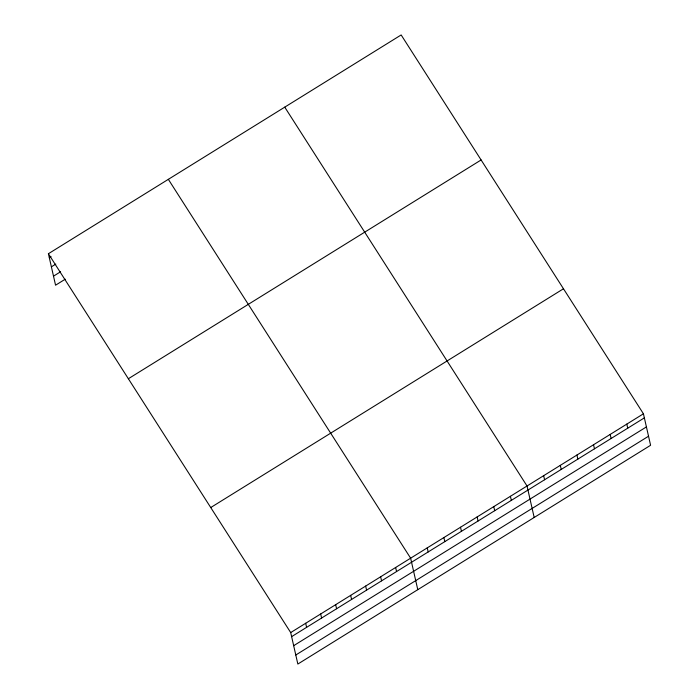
<?xml version="1.0" encoding="UTF-8"?>
<svg xmlns="http://www.w3.org/2000/svg" width="699" height="699" viewBox="0 0 699 699"><rect width="100%" height="100%" fill="white"/><g stroke="black" fill="none" stroke-linecap="round" stroke-linejoin="round"><path stroke-width="1.05" d="M48.406 253.72L401.156 34.95L643.438 413.799L650.594 445.28L297.844 664.05L290.697 632.569L48.406 253.72L55.562 285.201L65.26 279.189M49.332 257.791L51.097 256.699M51.394 266.835L55.798 264.1M53.508 276.157L60.56 271.78M128.363 378.736L481.104 159.966M210.74 507.544L563.481 288.774M290.697 632.569L643.438 413.799M291.623 636.64L644.364 417.871M293.676 645.684L646.418 426.914M295.791 655.007L648.532 436.237M284.746 107.148L527.029 485.988L534.185 517.478M168.345 179.337L410.628 558.186L417.784 589.668M626.811 424.11L627.737 428.19M610.183 434.428L611.101 438.5M593.547 444.739L594.473 448.81M576.92 455.049L577.846 459.129M560.292 465.368L561.218 469.44M543.665 475.678L544.591 479.75M510.401 496.307L511.327 500.379M493.774 506.618L494.7 510.689M477.146 516.937L478.072 521.008M460.519 527.247L461.436 531.319M443.882 537.557L444.809 541.638M427.255 547.876L428.181 551.948M395.634 567.483L396.56 571.555M380.64 576.78L381.567 580.852M365.656 586.077L366.573 590.157M350.662 595.373L351.588 599.454M335.669 604.679L336.595 608.75M320.675 613.975L321.601 618.047M305.681 623.272L306.608 627.344"/></g></svg>
